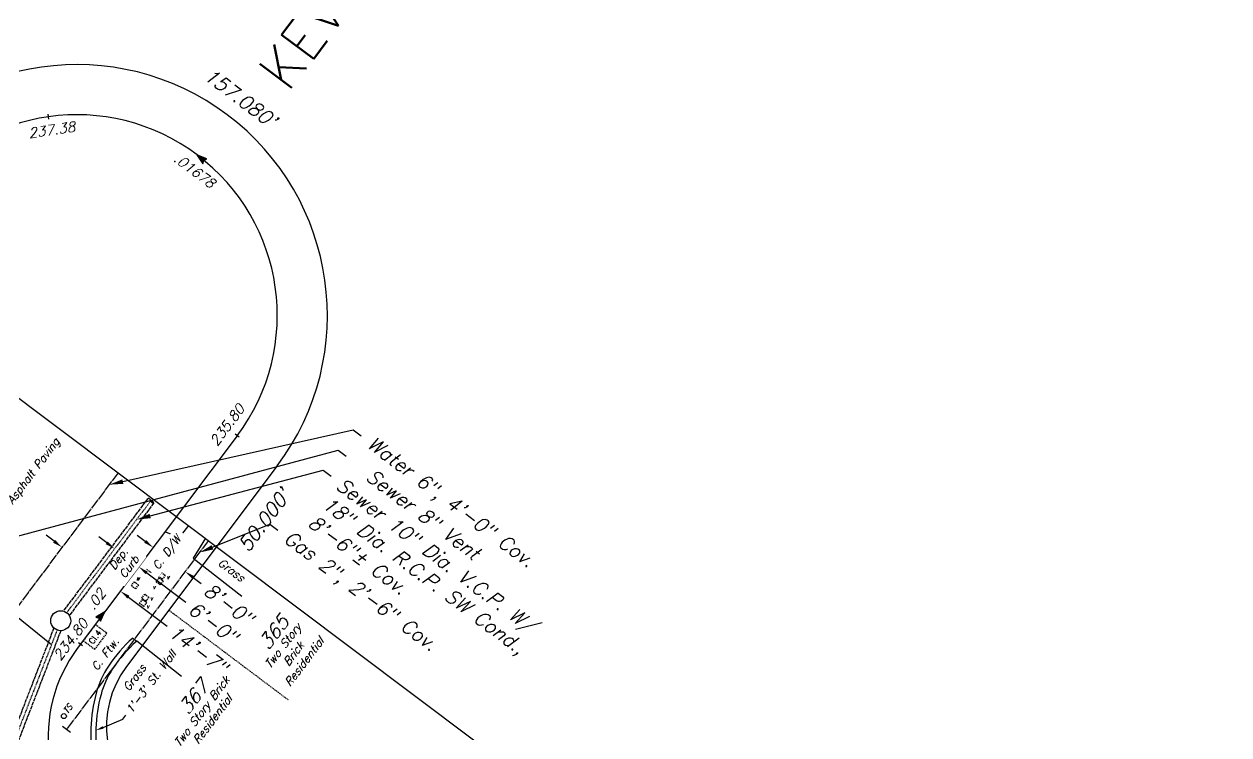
# Model space of a CAD drawing. Header units: feet. Extents: x 2726195 to 2731460, y 295075 to 297838.
# Drawn here: x 2728815.2 to 2729056.1, y 297186 to 297328.1 of the extents above; entities that cross this region are included whole.
import ezdxf
from ezdxf import colors
from ezdxf.entities.mleader import LeaderData, LeaderLine
from ezdxf.enums import TextEntityAlignment as Align
from ezdxf.math import Vec2, Vec3

# ---------------------------------------------------------------- set-up
doc = ezdxf.new("R2010")
doc.units = ezdxf.units.FT
doc.header["$MEASUREMENT"] = 0
for name, pattern in [('DASHDOT', [1, 0.5, -0.25, 0, -0.25]), ('DASHED2', [0.375, 0.25, -0.125]), ('PWD-NGAS', [2.35, 2, -0.05, 0.1, -0.05, 0.1, -0.05]), ('PWD-SSWR', [3.3, 1.5, -0.15, 1.5, -0.15]), ('PWD-WATR', [2.2, 2, -0.05, 0.1, -0.05])]:
    doc.linetypes.add(name, pattern=pattern)
doc.layers.get('Defpoints').update_dxf_attribs({"color": 8})
for name, color, linetype in [('EX-CONC', 7, 'Continuous'), ('EX-CURBLINE', 4, 'Continuous'), ('EX-DIMS-OFFSETS', 2, 'Continuous'), ('EX-HOUSELINE', 1, 'Continuous'), ('EX-PARCEL', 7, 'DASHDOT'), ('EX-SPOT ELEV-CITYPLAN', 2, 'Continuous'), ('EX-STREETSCAPE', 7, 'Continuous'), ('EX-SW FLOW ARROW', 6, 'Continuous'), ('EX-TEXT', 7, 'Continuous'), ('EX-TEXT-BLDG', 7, 'Continuous'), ('EX-TEXT-DIMS', 3, 'Continuous'), ('EX-TEXT-GAS-W2', 51, 'Continuous'), ('EX-TEXT-SEWER-W2', 70, 'Continuous'), ('EX-TEXT-SEWER-W3', 70, 'Continuous'), ('EX-TEXT-VERIZON-W2', 30, 'Continuous'), ('EX-TEXT-WATER-W2', 151, 'Continuous'), ('EX-UTIL-GAS', 51, 'PWD-NGAS'), ('EX-UTIL-SEWER', 70, 'PWD-SSWR'), ('EX-UTIL-SEWER-STRU', 70, 'DASHED2'), ('EX-UTIL-STORM', 70, 'DASHED2'), ('EX-UTIL-STORM-STRU', 70, 'DASHED2'), ('EX-UTIL-WATER', 151, 'PWD-WATR'), ('EX-UTIL-WATER-STRU', 151, 'DASHED2'), ('EX-WALL', 7, 'Continuous')]:
    doc.layers.add(name, color=color, linetype=linetype)
doc.layers.add('Sheet Boundry', color=5, linetype='Continuous', plot=False)
doc.styles.add('140', font='simplex.shx', dxfattribs={"oblique": 15, "height": 2.8})
doc.styles.add('60', font='simplex.shx', dxfattribs={"oblique": 15, "height": 0.6})
doc.styles.add('80', font='simplex.shx', dxfattribs={"oblique": 15, "height": 1.6})
doc.styles.add('EX-100', font='simplex.shx', dxfattribs={"oblique": 15, "height": 0.1})
doc.styles.add('EX-140', font='simplex.shx', dxfattribs={"oblique": 15, "height": 0.14})
doc.styles.add('EX-80', font='simplex.shx', dxfattribs={"oblique": 15, "height": 0.08})
doc.styles.add('L200', font='simplex', dxfattribs={"height": 4})
doc.styles.add('L80-MS-20', font='simplex.shx', dxfattribs={"oblique": 20, "height": 1.6})
doc.styles.add('Simplex Ob', font='simplex.shx', dxfattribs={"oblique": 15})
doc.styles.get("Standard").update_dxf_attribs({"font": 'simplex.shx'})
doc.dimstyles.new('EX-DIMS-UTL', dxfattribs={"dimtxt": 0.14, "dimasz": 0.1, "dimexe": 0.1, "dimexo": 0, "dimgap": 0.05, "dimtad": 0, "dimdec": 0, "dimlfac": 12, "dimzin": 1, "dimdsep": 46, "dimlunit": 4, "dimtxsty": 'EX-140', "dimcen": 0.1, "dimclrd": 256, "dimclre": 256, "dimclrt": 256, "dimadec": 0, "dimazin": 0, "dimtfac": 1, "dimtdec": 0, "dimtofl": 0, "dimtmove": 0, "dimatfit": 0, "dimfxl": 1, "dimtolj": 1, "dimtzin": 0, "dimlwd": -1, "dimlwe": -1, "dimarcsym": 0})

# ---------------------------------------------------------------- blocks, each defined once
blk = doc.blocks.new('*U331')
at = {"layer": 'EX-UTIL-WATER-STRU'}
blk.add_lwpolyline([(-0.1, 0.7), (0.7, 0.1), (0.1, -0.7), (-0.7, -0.1)], close=True, dxfattribs=at)
at = {"layer": 'EX-UTIL-WATER-STRU', "insert": (0.51, 1.32), "char_height": 0.6, "width": 0.7322, "attachment_point": 5, "style": 'Simplex Ob'}
blk.add_mtext('W', dxfattribs=at)
blk = doc.blocks.new('*U332')
at = {"layer": 'EX-UTIL-WATER-STRU'}
blk.add_lwpolyline([(-0.1, 0.7), (0.7, 0.1), (0.1, -0.7), (-0.7, -0.1)], close=True, dxfattribs=at)
at = {"layer": 'EX-UTIL-WATER-STRU', "insert": (0.6, 1.25), "char_height": 0.6, "width": 0.7322, "attachment_point": 5, "style": 'Simplex Ob'}
blk.add_mtext('W', dxfattribs=at)
blk = doc.blocks.new('*U225')
at = {"layer": 'EX-UTIL-SEWER-STRU'}
blk.add_lwpolyline([(-0.1, 0.7), (0.7, 0.1), (0.1, -0.7), (-0.7, -0.1)], close=True, dxfattribs=at)
at = {"layer": 'EX-UTIL-SEWER-STRU', "insert": (0.95, -0.81), "char_height": 0.6, "width": 0.6179, "attachment_point": 5, "style": 'Simplex Ob'}
blk.add_mtext('V', dxfattribs=at)
blk = doc.blocks.new('*U226')
at = {"layer": 'EX-UTIL-SEWER-STRU'}
blk.add_lwpolyline([(-0.1, 0.7), (0.7, 0.1), (0.1, -0.7), (-0.7, -0.1)], close=True, dxfattribs=at)
at = {"layer": 'EX-UTIL-SEWER-STRU', "insert": (1.23, -0.27), "char_height": 0.6, "width": 0.6179, "attachment_point": 5, "style": 'Simplex Ob'}
blk.add_mtext('V', dxfattribs=at)
blk = doc.blocks.new('*U227')
at = {"layer": 'EX-UTIL-SEWER-STRU'}
blk.add_lwpolyline([(-0.1, 0.7), (0.7, 0.1), (0.1, -0.7), (-0.7, -0.1)], close=True, dxfattribs=at)
at = {"layer": 'EX-UTIL-SEWER-STRU', "insert": (-1.13, -1.24), "char_height": 0.6, "width": 0.6179, "attachment_point": 5, "style": 'Simplex Ob'}
blk.add_mtext('V', dxfattribs=at)
blk = doc.blocks.new('*U228')
at = {"layer": 'EX-UTIL-SEWER-STRU'}
blk.add_lwpolyline([(-0.1, 0.7), (0.7, 0.1), (0.1, -0.7), (-0.7, -0.1)], close=True, dxfattribs=at)
at = {"layer": 'EX-UTIL-SEWER-STRU', "insert": (1.25, -0.35), "char_height": 0.6, "width": 0.6179, "attachment_point": 5, "style": 'Simplex Ob'}
blk.add_mtext('V', dxfattribs=at)
blk = doc.blocks.new('IN_4CI')
blk.add_lwpolyline([(-2, 0), (2, 0), (2, 2.9), (-2, 2.9)], close=True)
at = {"insert": (0, 1.45), "char_height": 1.2, "width": 1.7414, "attachment_point": 5}
blk.add_mtext('CI.4', dxfattribs=at)
blk = doc.blocks.new('*U84')
at = {"layer": 'EX-SW FLOW ARROW'}
blk.add_hatch(color=256, dxfattribs=at).paths.add_polyline_path([(0, 0), (0.17, 0.122), (0.105, 0.14), (0.07, 0.197)])
blk.add_lwpolyline([(0.07, 0.197), (0, 0), (0.17, 0.122), (0.105, 0.14), (0.07, 0.197)], dxfattribs=at)
blk = doc.blocks.new('*U232')
at = {"layer": 'EX-SW FLOW ARROW'}
blk.add_hatch(color=256, dxfattribs=at).paths.add_polyline_path([(0, 0), (-0.13, 0.164), (-0.145, 0.099), (-0.2, 0.061)])
blk.add_lwpolyline([(-0.2, 0.061), (0, 0), (-0.13, 0.164), (-0.145, 0.099), (-0.2, 0.061)], dxfattribs=at)
blk = doc.blocks.new('*D428')
at = {"layer": 'Defpoints', "color": 0, "transparency": 16777216}
for p in [(2728834.68, 297224.98), (2728839.39, 297221.27), (2728838.15, 297219.61)]:
    blk.add_point(p, dxfattribs=at)
at = {"layer": 'EX-DIMS-OFFSETS', "transparency": 16777216}
for p, q in [((2728831.75, 297224.41), (2728830.15, 297225.62)), ((2728839.75, 297218.41), (2728847.55, 297212.54))]:
    blk.add_line(p, q, dxfattribs=at)
for points in [[(2728831.95, 297224.68), (2728831.55, 297224.15), (2728833.35, 297223.21)], [(2728839.95, 297218.67), (2728839.55, 297218.14), (2728838.15, 297219.61)]]:
    blk.add_solid(points, dxfattribs=at)
at = {"layer": 'EX-DIMS-OFFSETS', "transparency": 16777216, "insert": (2728853.03, 297208.44), "char_height": 2.8, "attachment_point": 5, "rotation": 323.0869, "style": 'EX-140', "bg_fill": 3, "box_fill_scale": 1.25, "bg_fill_color": 256, "bg_fill_true_color": 13158600, "bg_fill_transparency": 0}
blk.add_mtext('\\A1;6\'-0"', dxfattribs=at)
blk = doc.blocks.new('*D485')
at = {"layer": 'Defpoints', "color": 0, "transparency": 16777216}
for p in [(2728824.19, 297225.3), (2728835.76, 297216.43), (2728834.5, 297214.75)]:
    blk.add_point(p, dxfattribs=at)
at = {"layer": 'EX-DIMS-OFFSETS', "transparency": 16777216}
for p, q in [((2728821.24, 297224.71), (2728819.64, 297225.91)), ((2728836.1, 297213.55), (2728843.86, 297207.72))]:
    blk.add_line(p, q, dxfattribs=at)
for points in [[(2728821.44, 297224.98), (2728821.04, 297224.44), (2728822.84, 297223.51)], [(2728836.3, 297213.82), (2728835.9, 297213.28), (2728834.5, 297214.75)]]:
    blk.add_solid(points, dxfattribs=at)
at = {"layer": 'EX-DIMS-OFFSETS', "transparency": 16777216, "insert": (2728850.04, 297203.08), "char_height": 2.8, "attachment_point": 5, "rotation": 323.0869, "style": 'EX-140'}
blk.add_mtext('\\A1;14\'-7"', dxfattribs=at)
blk = doc.blocks.new('*D534')
at = {"layer": 'Defpoints', "color": 0, "transparency": 16777216}
for p in [(2728842.3, 297225.14), (2728841.06, 297223.48), (2728848.78, 297220.44)]:
    blk.add_point(p, dxfattribs=at)
at = {"layer": 'EX-DIMS-OFFSETS', "transparency": 16777216}
for p, q in [((2728839.46, 297224.68), (2728837.86, 297225.88)), ((2728849.05, 297217.48), (2728850.65, 297216.28))]:
    blk.add_line(p, q, dxfattribs=at)
for points in [[(2728839.66, 297224.95), (2728839.26, 297224.42), (2728841.06, 297223.48)], [(2728849.25, 297217.74), (2728848.85, 297217.21), (2728847.46, 297218.68)]]:
    blk.add_solid(points, dxfattribs=at)
at = {"layer": 'EX-DIMS-OFFSETS', "transparency": 16777216, "insert": (2728856.16, 297212.14), "char_height": 2.8, "attachment_point": 5, "rotation": 323.0869, "style": 'EX-140', "bg_fill": 3, "box_fill_scale": 1.25, "bg_fill_color": 256, "bg_fill_true_color": 13158600, "bg_fill_transparency": 0}
blk.add_mtext('\\A1;8\'-0"', dxfattribs=at)

msp = doc.modelspace()

# ---------------------------------------------------------------- linework, layer by layer
at = {"layer": 'EX-CONC'}
for points in [[(2728848.094, 297227.881), (2728846.222, 297225.46), (2728843.39, 297226.586)], [(2728851.504, 297225.32), (2728849.025, 297221.35), (2728858.794, 297213.751)], [(2728846.713, 297197.668), (2728837.761, 297204.734)]]:
    msp.add_lwpolyline(points, dxfattribs=at)
at = {"layer": 'EX-CURBLINE'}
for centre, radius, start, end in [((2728825.764, 297269.884), 40.098, 323.08687, 143.08687), ((2728852.812, 297186.38), 31.722, 140.18233, 140.1824)]:
    msp.add_arc(centre, radius, start, end, dxfattribs=at)
at = {"layer": 'EX-HOUSELINE'}
msp.add_lwpolyline([(2728865.839, 297239.78), (2728835.736, 297199.705)], dxfattribs=at)
for centre, radius, start, end in [((2728825.764, 297269.884), 50.122, 323.08687, 143.08687), ((2728851.766, 297187.663), 20.049, 143.08687, 233.08687)]:
    msp.add_arc(centre, radius, start, end, dxfattribs=at)
at = {"layer": 'EX-PARCEL', "ltscale": 0.25}
msp.add_lwpolyline([(2728844.182, 297210.949), (2728868.169, 297192.931)], dxfattribs=at)
at = {"layer": 'EX-SPOT ELEV-CITYPLAN'}
for p, q in [((2728819.977, 297310.067), (2728820.119, 297309.077)), ((2728858.224, 297245.501), (2728857.425, 297246.101)), ((2728826.916, 297203.822), (2728826.117, 297204.423))]:
    msp.add_line(p, q, dxfattribs=at)
at = {"layer": 'EX-STREETSCAPE'}
msp.add_circle((2728823.194, 297189.771, 234.42), 0.5, dxfattribs=at)
at = {"layer": 'EX-UTIL-GAS'}
msp.add_lwpolyline([(2728824.527, 297186.489), (2728822.927, 297187.69)], dxfattribs=at)
at = {"layer": 'EX-UTIL-SEWER', "ltscale": 0.5}
for points in [[(2728821.191, 297207.385), (2728802.408, 297158.779), (2728796.366, 297153.365), (2728794.452, 297149.5)], [(2728822.59, 297206.845), (2728803.677, 297157.903), (2728797.582, 297152.441), (2728795.59, 297148.418)]]:
    msp.add_lwpolyline(points, dxfattribs=at)
for centre, radius, start, end in [((2728840.011, 297232.702), 0.573, 12.22589, 93.94786), ((2728840.598, 297232.233), 0.59, 13.65771, 92.51604), ((2728841.145, 297232.963), 0.59, 193.65771, 272.51604)]:
    msp.add_arc(centre, radius, start, end, dxfattribs=at)
at = {"layer": 'EX-UTIL-STORM', "ltscale": 0.5}
msp.add_lwpolyline([(2728821.838, 297206.979), (2728802.447, 297156.8)], dxfattribs=at)
at = {"layer": 'EX-UTIL-STORM-STRU', "linetype": 'Continuous', "ltscale": 0.5}
msp.add_circle((2728822.559, 297208.844), 2, dxfattribs=at)
at = {"layer": 'EX-WALL'}
for points in [[(2728836.963, 297205.364, 0.0658593), (2728832.105, 297199.779, 0.0804566), (2728829.65, 297194.338, 0.0556555), (2728828.578, 297187.344, 0.0542482), (2728829.068, 297180.108, 0.1200875), (2728831.94, 297173.588, 0.0860036), (2728838.256, 297167.76, 0.0860036)], [(2728837.761, 297204.734, 0.067532), (2728832.939, 297199.227, 0.0804566), (2728830.616, 297194.078, 0.0556555), (2728829.578, 297187.303, 0.0542482), (2728830.052, 297180.284, 0.1200875), (2728832.734, 297174.196, 0.0867407), (2728838.858, 297168.562, 0.0867407)]]:
    msp.add_lwpolyline(points, format="xyb", dxfattribs=at)
msp.add_lwpolyline([(2728836.963, 297205.364), (2728837.761, 297204.734)], dxfattribs=at)
at = {"layer": 'Sheet Boundry'}
msp.add_lwpolyline([(2728512.809, 297479.741), (2728952.56, 297149.409)], dxfattribs=at)

# ---------------------------------------------------------------- block references
at = {"layer": 'EX-SW FLOW ARROW', "xscale": 10, "yscale": 10, "zscale": 10, "rotation": 174.93117875705}
for name, p in [('*U232', (2728849.809, 297301.947)), ('*U84', (2728831.362, 297210.627))]:
    msp.add_blockref(name, p, dxfattribs=at)
at = {"layer": 'EX-UTIL-SEWER-STRU'}
for name, p in [('*U228', (2728842.755, 297217.827, 235.144)), ('*U227', (2728842.354, 297216.693, 235.084)), ('*U225', (2728839.025, 297212.402, 235.058)), ('*U226', (2728839.472, 297213.447, 235.03))]:
    msp.add_blockref(name, p, dxfattribs=at)
at = {"layer": 'EX-UTIL-STORM-STRU', "rotation": 53.08687492686561}
msp.add_blockref('IN_4CI', (2728830.593, 297204.721), dxfattribs=at)
at = {"layer": 'EX-UTIL-WATER-STRU'}
for name, p in [('*U331', (2728840.513, 297219.178, 234.89)), ('*U332', (2728837.398, 297215.914, 234.752))]:
    msp.add_blockref(name, p, dxfattribs=at)

# ---------------------------------------------------------------- texts
at = {"layer": 'Defpoints', "color": 0, "style": 'L200'}
msp.add_text('KEVIN COURT', height=8.06011, rotation=53.09076, dxfattribs=at).set_placement((2728867.969, 297314.236))
at = {"layer": 'EX-SPOT ELEV-CITYPLAN', "style": '60', "oblique": 15}
for s, rotation, p in [('237.38', 8.1955, (2728816.251, 297305.292)), ('.01678', 323.08687, (2728844.967, 297300.839)), ('235.80', 53.08687, (2728853.808, 297243.582)), ('.02', 53.08687, (2728829.153, 297210.822)), ('234.80', 53.08687, (2728822.525, 297200.701))]:
    msp.add_text(s, height=2, rotation=rotation, dxfattribs=at).set_placement(p)
at = {"layer": 'EX-STREETSCAPE', "style": '60', "oblique": 15}
msp.add_text('TS', height=1.2, rotation=53.08687, dxfattribs=at).set_placement((2728823.983, 297191.223, 163.761), align=Align.MIDDLE_CENTER)
at = {"layer": 'EX-TEXT-DIMS', "style": '140', "oblique": 15}
for s, rotation, p in [("157.080'", 323.08687, (2728850.942, 297317.296)), ("50.000'", 53.08687, (2728860.033, 297222.321))]:
    msp.add_text(s, height=2.8, rotation=rotation, dxfattribs=at).set_placement(p)

# ---------------------------------------------------------------- next in the draw order: texts
at = {"layer": 'EX-TEXT-BLDG', "insert": (2728849.117, 297193.437), "char_height": 2.8, "attachment_point": 5, "rotation": 53.08687, "style": 'L80-MS-20', "bg_fill": 2}
msp.add_mtext('367', dxfattribs=at)

# ---------------------------------------------------------------- next in the draw order: texts
at = {"layer": 'EX-TEXT-BLDG', "insert": (2728851.81, 297189.9), "char_height": 1.6, "width": 19.6368, "attachment_point": 5, "rotation": 53.08687, "style": 'L80-MS-20', "bg_fill": 2}
msp.add_mtext('Two Story Brick Residential ', dxfattribs=at)

# ---------------------------------------------------------------- next in the draw order: texts
at = {"layer": 'EX-TEXT-BLDG', "insert": (2728865.123, 297206.412), "char_height": 2.8, "attachment_point": 5, "rotation": 53.08687, "style": 'L80-MS-20', "bg_fill": 2}
msp.add_mtext('365', dxfattribs=at)

# ---------------------------------------------------------------- next in the draw order: texts
at = {"layer": 'EX-TEXT-BLDG', "insert": (2728869.082, 297202.216), "char_height": 1.6, "width": 13.03217, "attachment_point": 5, "rotation": 53.08687, "style": 'L80-MS-20', "bg_fill": 2}
msp.add_mtext('Two Story Brick Residential ', dxfattribs=at)

# ---------------------------------------------------------------- next in the draw order: linework, layer by layer
at = {"layer": 'EX-CURBLINE'}
msp.add_lwpolyline([(2728857.824, 297245.801), (2728825.872, 297203.264, 0.4142136), (2728831.641, 297162.66), (2728960.74, 297065.683), (2728970.109, 297058.646, 0.095701), (2728987.203, 297061.379, 0.1523529), (2729002.848, 297071.666)], format="xyb", dxfattribs=at)

# ---------------------------------------------------------------- next in the draw order: leaders
at = {"layer": 'EX-TEXT'}
ml = msp.add_multileader_mtext('Standard', dxfattribs=at)
ml.set_content('{\\W1;CATV}', color=256, style='EX-80')
ml.set_leader_properties(color=256, linetype='ByLayer', lineweight=-1)
ml.build(insert=Vec2(0, 0))
ml.multileader.update_dxf_attribs({"dogleg_length": 0.08, "arrow_head_size": 1.6, "scale": 20})
ctx = ml.context
ctx.base_point, ctx.scale, ctx.char_height, ctx.arrow_head_size, ctx.landing_gap_size, ctx.plane_origin, ctx.plane_x_axis, ctx.plane_y_axis = Vec3(2728864.194, 297082.306, -16.91), 20, 1.6, 1.6, 0.8, Vec3(2728852.868, 297072.628, -16.91), Vec3(0.7995471, -0.6006034), Vec3(0.6006034, 0.7995471)
ctx.text_align_type = 1
notes = []
notes.append((ctx, [(1, (1, 1, 0), (2728871.222, 297077.027, -16.91), (-0.7995471, 0.6006034), 1.058, [(0, [(2728874.052, 297078.53, -16.91)], 0, [])])]))
ctx.mtext.insert, ctx.mtext.text_direction, ctx.mtext.rotation, ctx.mtext.width, ctx.mtext.defined_height, ctx.mtext.alignment, ctx.mtext.flow_direction = Vec3(2728867.765, 297080.624, -16.91), Vec3(0.7995471, -0.6006034), -0.0238237, 36.01886, 1.6, 2, 5
for ctx, leaders in notes:
    for number, flags, end, landing, length, lines in leaders:
        leader = LeaderData()
        leader.index, (leader.has_last_leader_line, leader.has_dogleg_vector, leader.attachment_direction) = number, flags
        leader.last_leader_point, leader.dogleg_vector, leader.dogleg_length = Vec3(end), Vec3(landing), length
        for number, points, colour, breaks in lines:
            line = LeaderLine()
            line.index, line.vertices, line.color, line.breaks = number, Vec3.list(points), colors.encode_raw_color(colour), breaks
            leader.lines.append(line)
        ctx.leaders.append(leader)

# ---------------------------------------------------------------- next in the draw order: texts
at = {"layer": 'EX-TEXT', "char_height": 1.6, "attachment_point": 1, "style": '80', "bg_fill": 2}
for s, insert, width, rotation in [('\\pxqc;Asphalt Paving', (2728811.363, 297232.532, 23.634), 16.8441, 53.08687), ('\\pxqc;Dep. Curb', (2728831.711, 297219.389), 5.76247, 53.08687), ('\\pxqc;Grass', (2728854.629, 297221.523), 6.43797, 323.08687), ('\\pxqc;Grass', (2728834.746, 297195.374), 6.43797, 53.08687)]:
    msp.add_mtext(s, dxfattribs=dict(at, insert=insert, width=width, rotation=rotation))

# ---------------------------------------------------------------- next in the draw order: linework, layer by layer
at = {"layer": 'EX-UTIL-SEWER', "linetype": 'Continuous'}
msp.add_lwpolyline([(2728766.553, 297247.832), (2728820.718, 297204.079)], dxfattribs=at)

# ---------------------------------------------------------------- next in the draw order: texts
at = {"layer": 'EX-TEXT', "char_height": 1.6, "attachment_point": 1, "rotation": 53.08687, "style": '80', "bg_fill": 2}
for s, insert, width in [('\\pxqc;C. D/W', (2728840.601, 297219.621), 8.39608), ('\\pxqc;C. Ftw.', (2728827.269, 297197.944, 23.634), 11.77125)]:
    msp.add_mtext(s, dxfattribs=dict(at, insert=insert, width=width))

# ---------------------------------------------------------------- next in the draw order: leaders
at = {"layer": 'EX-TEXT'}
ml = msp.add_multileader_mtext('Standard', dxfattribs=at)
ml.set_content("{\\W1;1'-3' St. Wall}", color=256, style='EX-80')
ml.set_leader_properties(color=256, linetype='ByLayer', lineweight=-1)
ml.build(insert=Vec2(0, 0))
ml.multileader.update_dxf_attribs({"dogleg_length": 0.08, "arrow_head_size": 1.6, "scale": 20})
ctx = ml.context
ctx.base_point, ctx.scale, ctx.char_height, ctx.arrow_head_size, ctx.landing_gap_size, ctx.plane_origin, ctx.plane_x_axis, ctx.plane_y_axis = Vec3(2728835.608, 297189.985), 20, 1.6, 1.6, 0.8, Vec3(2728840.456, 297160.27), Vec3(0.6006034, 0.7995471), Vec3(-0.7995471, 0.6006034)
notes = []
notes.append((ctx, [(0, (1, 1, 0), (2728834.973, 297189.139), (0.6006034, 0.7995471), 1.058, [(0, [(2728829.564, 297186.906)], 0, [])])]))
ctx.mtext.insert, ctx.mtext.text_direction, ctx.mtext.rotation, ctx.mtext.width, ctx.mtext.flow_direction = Vec3(2728835.449, 297191.105), Vec3(0.6006034, 0.7995471), -4.7362127, 9.9108, 5
ml = msp.add_multileader_mtext('Standard', dxfattribs=at)
ml.set_content('{\\W1;Hedge}', color=256, style='EX-80')
ml.set_leader_properties(color=256, linetype='ByLayer', lineweight=-1)
ml.build(insert=Vec2(0, 0))
ml.multileader.update_dxf_attribs({"dogleg_length": 0.08, "arrow_head_size": 1.6, "scale": 20})
ctx = ml.context
ctx.base_point, ctx.scale, ctx.char_height, ctx.arrow_head_size, ctx.landing_gap_size, ctx.plane_origin, ctx.plane_x_axis, ctx.plane_y_axis = Vec3(2728786.316, 297102.461, -9.982), 20, 1.6, 1.6, 0.8, Vec3(2728776.173, 297115.288, -9.982), Vec3(0.6006034, 0.7995471), Vec3(-0.7995471, 0.6006034)
ctx.text_align_type = 1
notes.append((ctx, [(1, (1, 1, 0), (2728792.154, 297110.232, -9.982), (-0.6006034, -0.7995471), 1.058, [(0, [(2728790.588, 297113.821, -9.982)], 0, [])])]))
ctx.mtext.insert, ctx.mtext.text_direction, ctx.mtext.rotation, ctx.mtext.width, ctx.mtext.defined_height, ctx.mtext.alignment, ctx.mtext.flow_direction = Vec3(2728788.064, 297106.564, -9.982), Vec3(0.6006034, 0.7995471), -4.7362127, 28.52352, 2.133, 2, 5
ml = msp.add_multileader_mtext('Standard', dxfattribs=at)
ml.set_content("{\\W1;1'-4' St. Wall}", color=256, style='EX-80')
ml.set_leader_properties(color=256, linetype='ByLayer', lineweight=-1)
ml.build(insert=Vec2(0, 0))
ml.multileader.update_dxf_attribs({"dogleg_length": 0.08, "arrow_head_size": 1.6, "scale": 20})
ctx = ml.context
ctx.base_point, ctx.scale, ctx.char_height, ctx.arrow_head_size, ctx.landing_gap_size, ctx.plane_origin, ctx.plane_x_axis, ctx.plane_y_axis = Vec3(2728977.211, 297083.116), 20, 1.6, 1.6, 0.8, Vec3(2728950.64, 297078.281), Vec3(0.7995471, -0.6006034), Vec3(0.6006034, 0.7995471)
ctx.text_align_type = 2
notes.append((ctx, [(1, (1, 1, 0), (2728986.575, 297076.082), (-0.7995471, 0.6006034), 1.058, [(0, [(2728990.081, 297075.993)], 0, [])])]))
ctx.mtext.insert, ctx.mtext.text_direction, ctx.mtext.rotation, ctx.mtext.width, ctx.mtext.alignment, ctx.mtext.flow_direction = Vec3(2728985.569, 297077.838), Vec3(0.7995471, -0.6006034), -0.0238237, 9.9108, 3, 5
for ctx, leaders in notes:
    for number, flags, end, landing, length, lines in leaders:
        leader = LeaderData()
        leader.index, (leader.has_last_leader_line, leader.has_dogleg_vector, leader.attachment_direction) = number, flags
        leader.last_leader_point, leader.dogleg_vector, leader.dogleg_length = Vec3(end), Vec3(landing), length
        for number, points, colour, breaks in lines:
            line = LeaderLine()
            line.index, line.vertices, line.color, line.breaks = number, Vec3.list(points), colors.encode_raw_color(colour), breaks
            leader.lines.append(line)
        ctx.leaders.append(leader)

# ---------------------------------------------------------------- next in the draw order: dimensions: what is measured, and where the dimension line sits
at = {"layer": 'EX-DIMS-OFFSETS'}
dim = msp.add_linear_dim(base=(2728838.15, 297219.609), p1=(2728834.68, 297224.98), p2=(2728839.394, 297221.265), angle=143.08687, dimstyle='EX-DIMS-UTL', override={"dimscale": 0, "dimse1": 1, "dimse2": 1, "dimatfit": 1, "dimtfill": 1}, dxfattribs=at)
dim.commit()
dim.dimension.update_dxf_attribs({"geometry": '*D428', "text_midpoint": (2728853.025, 297208.435), "dimtype": 160})

# ---------------------------------------------------------------- next in the draw order: linework, layer by layer
at = {"layer": 'EX-UTIL-GAS'}
msp.add_lwpolyline([(2728852.106, 297224.868), (2728823.727, 297187.089)], dxfattribs=at)
at = {"layer": 'EX-UTIL-WATER'}
msp.add_lwpolyline([(2728834.049, 297238.432), (2728805.588, 297200.543), (2728806.861, 297188.779), (2728819.52, 297179.269)], dxfattribs=at)

# ---------------------------------------------------------------- next in the draw order: dimensions: what is measured, and where the dimension line sits
at = {"layer": 'EX-DIMS-OFFSETS'}
dim = msp.add_linear_dim(base=(2728834.5, 297214.751), p1=(2728824.187, 297225.303), p2=(2728835.764, 297216.433), angle=143.08687, dimstyle='EX-DIMS-UTL', override={"dimscale": 0, "dimse1": 1, "dimse2": 1, "dimatfit": 1, "dimtfill": 0}, dxfattribs=at)
dim.commit()
dim.dimension.update_dxf_attribs({"geometry": '*D485', "text_midpoint": (2728850.036, 297203.081), "dimtype": 160})

# ---------------------------------------------------------------- next in the draw order: leaders
at = {"layer": 'EX-TEXT'}
ml = msp.add_multileader_mtext('Standard', dxfattribs=at)
ml.set_content('{\\W1;Asphalt Paving}', color=256, style='EX-80')
ml.set_leader_properties(color=256, linetype='ByLayer', lineweight=-1)
ml.build(insert=Vec2(0, 0))
ml.multileader.update_dxf_attribs({"dogleg_length": 0.08, "arrow_head_size": 1.6, "scale": 20})
ctx = ml.context
ctx.base_point, ctx.scale, ctx.char_height, ctx.arrow_head_size, ctx.landing_gap_size, ctx.plane_origin, ctx.plane_x_axis, ctx.plane_y_axis = Vec3(2728880.019, 297119.431, 230.667), 20, 1.6, 1.6, 0.8, Vec3(2728873.268, 297110.814, 230.667), Vec3(0.7995471, -0.6006034), Vec3(0.6006034, 0.7995471)
ctx.text_align_type = 1
notes = []
notes.append((ctx, [(1, (1, 1, 0), (2728889.444, 297112.351, 230.667), (-0.7995471, 0.6006034), 1.445, [(0, [(2728895.208, 297116.857, 230.667)], 0, [])])]))
ctx.mtext.insert, ctx.mtext.text_direction, ctx.mtext.rotation, ctx.mtext.width, ctx.mtext.defined_height, ctx.mtext.alignment, ctx.mtext.flow_direction = Vec3(2728884.794, 297117.178, 230.667), Vec3(0.7995471, -0.6006034), -0.0238237, 14.14408, 2.088, 2, 5
for ctx, leaders in notes:
    for number, flags, end, landing, length, lines in leaders:
        leader = LeaderData()
        leader.index, (leader.has_last_leader_line, leader.has_dogleg_vector, leader.attachment_direction) = number, flags
        leader.last_leader_point, leader.dogleg_vector, leader.dogleg_length = Vec3(end), Vec3(landing), length
        for number, points, colour, breaks in lines:
            line = LeaderLine()
            line.index, line.vertices, line.color, line.breaks = number, Vec3.list(points), colors.encode_raw_color(colour), breaks
            leader.lines.append(line)
        ctx.leaders.append(leader)

# ---------------------------------------------------------------- next in the draw order: dimensions: what is measured, and where the dimension line sits
at = {"layer": 'EX-DIMS-OFFSETS'}
dim = msp.add_linear_dim(base=(2728841.059, 297223.482), p1=(2728848.783, 297220.445), p2=(2728842.303, 297225.138), angle=143.08687, dimstyle='EX-DIMS-UTL', override={"dimscale": 0, "dimse1": 1, "dimse2": 1, "dimatfit": 1, "dimtfill": 1}, dxfattribs=at)
dim.commit()
dim.dimension.update_dxf_attribs({"geometry": '*D534', "text_midpoint": (2728856.163, 297212.137), "dimtype": 160})

# ---------------------------------------------------------------- next in the draw order: linework, layer by layer
at = {"layer": 'EX-UTIL-SEWER', "ltscale": 0.5}
for points in [[(2728839.972, 297233.274), (2728823.073, 297210.777)], [(2728841.171, 297232.373), (2728824.272, 297209.876)]]:
    msp.add_lwpolyline(points, dxfattribs=at)
at = {"layer": 'EX-UTIL-STORM', "ltscale": 0.5}
msp.add_lwpolyline([(2728840.572, 297232.823), (2728823.76, 297210.444)], dxfattribs=at)

# ---------------------------------------------------------------- next in the draw order: leaders
at = {"layer": 'EX-TEXT'}
ml = msp.add_multileader_mtext('Standard', dxfattribs=at)
ml.set_content('{\\W1;Gravel Paving}', color=256, style='EX-80')
ml.set_leader_properties(color=256, linetype='ByLayer', lineweight=-1)
ml.build(insert=Vec2(0, 0))
ml.multileader.update_dxf_attribs({"dogleg_length": 0.08, "arrow_head_size": 1.6, "scale": 20})
ctx = ml.context
ctx.base_point, ctx.scale, ctx.char_height, ctx.arrow_head_size, ctx.landing_gap_size, ctx.plane_origin, ctx.plane_x_axis, ctx.plane_y_axis = Vec3(2728716.544, 297266.8, -9.982), 20, 1.6, 1.6, 0.8, Vec3(2728686.928, 297257.055, -9.982), Vec3(0.7995471, -0.6006034), Vec3(0.6006034, 0.7995471)
ctx.text_align_type = 1
notes = []
notes.append((ctx, [(1, (1, 1, 0), (2728731.499, 297255.566, -9.982), (-0.7995471, 0.6006034), 1.058, [(0, [(2728732.859, 297249.841, -9.982)], 0, [])])]))
ctx.mtext.insert, ctx.mtext.text_direction, ctx.mtext.rotation, ctx.mtext.width, ctx.mtext.alignment, ctx.mtext.flow_direction = Vec3(2728724.239, 297262.354, -9.982), Vec3(0.7995471, -0.6006034), -0.0238237, 18.48673, 2, 5
ml = msp.add_multileader_mtext('Standard', dxfattribs=at)
ml.set_content('{\\W1;Hedge}', color=256, style='EX-80')
ml.set_leader_properties(color=256, linetype='ByLayer', lineweight=-1)
ml.build(insert=Vec2(0, 0))
ml.multileader.update_dxf_attribs({"dogleg_length": 0.08, "arrow_head_size": 1.6, "scale": 20})
ctx = ml.context
ctx.base_point, ctx.scale, ctx.char_height, ctx.arrow_head_size, ctx.landing_gap_size, ctx.plane_origin, ctx.plane_x_axis, ctx.plane_y_axis = Vec3(2728825.823, 297099.415, -9.982), 20, 1.6, 1.6, 0.8, Vec3(2728837.013, 297110.788, -9.982), Vec3(0.7995471, -0.6006034), Vec3(0.6006034, 0.7995471)
ctx.text_align_type = 1
notes.append((ctx, [(1, (1, 1, 0), (2728833.594, 297093.577, -9.982), (-0.7995471, 0.6006034), 1.058, [(0, [(2728837.401, 297096.891, -9.982)], 0, [])])]))
ctx.mtext.insert, ctx.mtext.text_direction, ctx.mtext.rotation, ctx.mtext.width, ctx.mtext.defined_height, ctx.mtext.alignment, ctx.mtext.flow_direction = Vec3(2728829.926, 297097.667, -9.982), Vec3(0.7995471, -0.6006034), -0.0238237, 28.52352, 2.133, 2, 5
at = {"layer": 'EX-TEXT-GAS-W2'}
ml = msp.add_multileader_mtext('Standard', dxfattribs=at)
ml.set_content('Gas 2", 2\'-6" Cov.', color=256, style='EX-100')
ml.set_leader_properties(color=256, linetype='ByLayer', lineweight=-1)
ml.build(insert=Vec2(0, 0))
ml.multileader.update_dxf_attribs({"dogleg_length": 0.1, "arrow_head_size": 2.8, "scale": 20})
ctx = ml.context
ctx.base_point, ctx.scale, ctx.char_height, ctx.arrow_head_size, ctx.plane_origin, ctx.plane_x_axis, ctx.plane_y_axis = Vec3(2728865.994, 297226.943), 20, 2.8, 2.8, Vec3(2728896.005, 297154.316), Vec3(0.7995471, -0.6006034), Vec3(0.6006034, 0.7995471)
notes.append((ctx, [(1, (1, 1, 0), (2728864.394, 297228.144), (0.7995471, -0.6006034), 2, [(0, [(2728850.304, 297222.469)], 0, [])])]))
ctx.mtext.insert, ctx.mtext.text_direction, ctx.mtext.rotation, ctx.mtext.flow_direction = Vec3(2728868.594, 297227.074), Vec3(0.7995471, -0.6006034), -0.0238237, 5
at = {"layer": 'EX-TEXT-SEWER-W2'}
ml = msp.add_multileader_mtext('Standard', dxfattribs=at)
ml.set_content('{\\Fromans|c0;\\Q17;Sewer 8" Vent}', color=256, style='EX-100')
ml.set_leader_properties(color=256, linetype='ByLayer', lineweight=-1)
ml.build(insert=Vec2(0, 0))
ml.multileader.update_dxf_attribs({"dogleg_length": 0.1, "arrow_head_size": 2.8, "scale": 20})
ctx = ml.context
ctx.base_point, ctx.scale, ctx.char_height, ctx.arrow_head_size, ctx.plane_origin, ctx.plane_x_axis, ctx.plane_y_axis = Vec3(2728879.617, 297241.724), 20, 2.8, 2.8, Vec3(2728621.295, 297398.775), Vec3(0.7995471, -0.6006034), Vec3(0.6006034, 0.7995471)
ctx.text_align_type = 2
notes.append((ctx, [(1, (1, 1, 0), (2728878.017, 297242.925), (0.7995471, -0.6006034), 2, [(0, [(2728798.848, 297221.745)], 0, [])])]))
ctx.mtext.insert, ctx.mtext.text_direction, ctx.mtext.rotation, ctx.mtext.alignment, ctx.mtext.flow_direction = Vec3(2728906.721, 297223.114), Vec3(0.7995471, -0.6006034), -0.0238237, 3, 5
ml = msp.add_multileader_mtext('Standard', dxfattribs=at)
ml.set_content('{\\Fromans|c0;\\Q17;Sewer 10" Dia. V.C.P. W/\\P18" Dia. R.C.P. SW Cond.,\\P8\'-6"%%P Cov.}', color=256, style='EX-100')
ml.set_leader_properties(color=256, linetype='ByLayer', lineweight=-1)
ml.build(insert=Vec2(0, 0))
ml.multileader.update_dxf_attribs({"dogleg_length": 0.1, "arrow_head_size": 2.8, "scale": 20})
ctx = ml.context
ctx.base_point, ctx.scale, ctx.char_height, ctx.arrow_head_size, ctx.plane_origin, ctx.plane_x_axis, ctx.plane_y_axis = Vec3(2728876.614, 297237.726), 20, 2.8, 2.8, Vec3(2728790.631, 297309.094), Vec3(0.7995471, -0.6006034), Vec3(0.6006034, 0.7995471)
notes.append((ctx, [(1, (1, 1, 0), (2728875.014, 297238.927), (0.7995471, -0.6006034), 2, [(0, [(2728837.745, 297229.061)], 0, [])])]))
ctx.mtext.insert, ctx.mtext.text_direction, ctx.mtext.rotation, ctx.mtext.flow_direction = Vec3(2728879.053, 297237.644), Vec3(0.7995471, -0.6006034), -0.0238237, 5
at = {"layer": 'EX-TEXT-SEWER-W3'}
ml = msp.add_multileader_mtext('Standard', dxfattribs=at)
ml.set_content('{\\Fromans|c0;\\Q17;Sewer 12" Dia. V.C.P. W/ 48" Dia. R.C.P. SW Cond., 6\'-0"%%P Cov.}', color=256, style='EX-100')
ml.set_leader_properties(color=256, linetype='ByLayer', lineweight=-1)
ml.build(insert=Vec2(0, 0))
ml.multileader.update_dxf_attribs({"dogleg_length": 0.1, "arrow_head_size": 2.8, "scale": 20})
ctx = ml.context
ctx.base_point, ctx.scale, ctx.char_height, ctx.arrow_head_size, ctx.plane_origin, ctx.plane_x_axis, ctx.plane_y_axis = Vec3(2729255.931, 296993.065), 20, 2.8, 2.8, Vec3(2729402.76, 296789.927), Vec3(0.8801812, -0.4746378), Vec3(0.4746378, 0.8801812)
ctx.text_align_type = 2
notes.append((ctx, [(1, (1, 1, 0), (2729330.393, 296952.911), (-0.8801812, 0.4746378), 4.68, [(0, [(2729333.219, 296864.336)], 0, [])])]))
ctx.mtext.insert, ctx.mtext.text_direction, ctx.mtext.rotation, ctx.mtext.width, ctx.mtext.defined_height, ctx.mtext.alignment, ctx.mtext.flow_direction = Vec3(2729325.304, 296957.549), Vec3(0.8801812, -0.4746378), 0.1258793, 77.13793, 9.043, 3, 5
at = {"layer": 'EX-TEXT-VERIZON-W2'}
ml = msp.add_multileader_mtext('Standard', dxfattribs=at)
ml.set_content('Verizon 4",\\P3\'-0" Cov.', color=256, style='EX-100')
ml.set_leader_properties(color=256, linetype='ByLayer', lineweight=-1)
ml.build(insert=Vec2(0, 0))
ml.multileader.update_dxf_attribs({"dogleg_length": 0.1, "arrow_head_size": 2.8, "scale": 20})
ctx = ml.context
ctx.base_point, ctx.scale, ctx.char_height, ctx.arrow_head_size, ctx.plane_origin, ctx.plane_x_axis, ctx.plane_y_axis = Vec3(2728632.871, 297209.254), 20, 2.8, 2.8, Vec3(2728671.117, 297354.047), Vec3(0.7995471, -0.6006034), Vec3(0.6006034, 0.7995471)
notes.append((ctx, [(1, (1, 1, 0), (2728631.272, 297210.456), (0.7995471, -0.6006034), 2, [(0, [(2728645.954, 297236.948)], 0, [])])]))
ctx.mtext.insert, ctx.mtext.text_direction, ctx.mtext.rotation, ctx.mtext.width, ctx.mtext.flow_direction = Vec3(2728635.311, 297209.173), Vec3(0.7995471, -0.6006034), -0.0238237, 56.10041, 5
at = {"layer": 'EX-TEXT-WATER-W2'}
ml = msp.add_multileader_mtext('Standard', dxfattribs=at)
ml.set_content('Water 6", 4\'-0" Cov.', color=256, style='EX-100')
ml.set_leader_properties(color=256, linetype='ByLayer', lineweight=-1)
ml.build(insert=Vec2(0, 0))
ml.multileader.update_dxf_attribs({"dogleg_length": 0.1, "arrow_head_size": 2.8, "scale": 20})
ctx = ml.context
ctx.base_point, ctx.scale, ctx.char_height, ctx.arrow_head_size, ctx.plane_origin, ctx.plane_x_axis, ctx.plane_y_axis = Vec3(2728882.667, 297245.784), 20, 2.8, 2.8, Vec3(2729031.156, 297400.179), Vec3(0.7995471, -0.6006034), Vec3(0.6006034, 0.7995471)
notes.append((ctx, [(0, (1, 1, 0), (2728881.068, 297246.986), (0.7995471, -0.6006034), 2, [(0, [(2728832.247, 297236.033)], 0, [])])]))
ctx.mtext.insert, ctx.mtext.text_direction, ctx.mtext.rotation, ctx.mtext.flow_direction = Vec3(2728885.267, 297245.916), Vec3(0.7995471, -0.6006034), -0.0238237, 5
for ctx, leaders in notes:
    for number, flags, end, landing, length, lines in leaders:
        leader = LeaderData()
        leader.index, (leader.has_last_leader_line, leader.has_dogleg_vector, leader.attachment_direction) = number, flags
        leader.last_leader_point, leader.dogleg_vector, leader.dogleg_length = Vec3(end), Vec3(landing), length
        for number, points, colour, breaks in lines:
            line = LeaderLine()
            line.index, line.vertices, line.color, line.breaks = number, Vec3.list(points), colors.encode_raw_color(colour), breaks
            leader.lines.append(line)
        ctx.leaders.append(leader)

doc.saveas('drawing.dxf')
